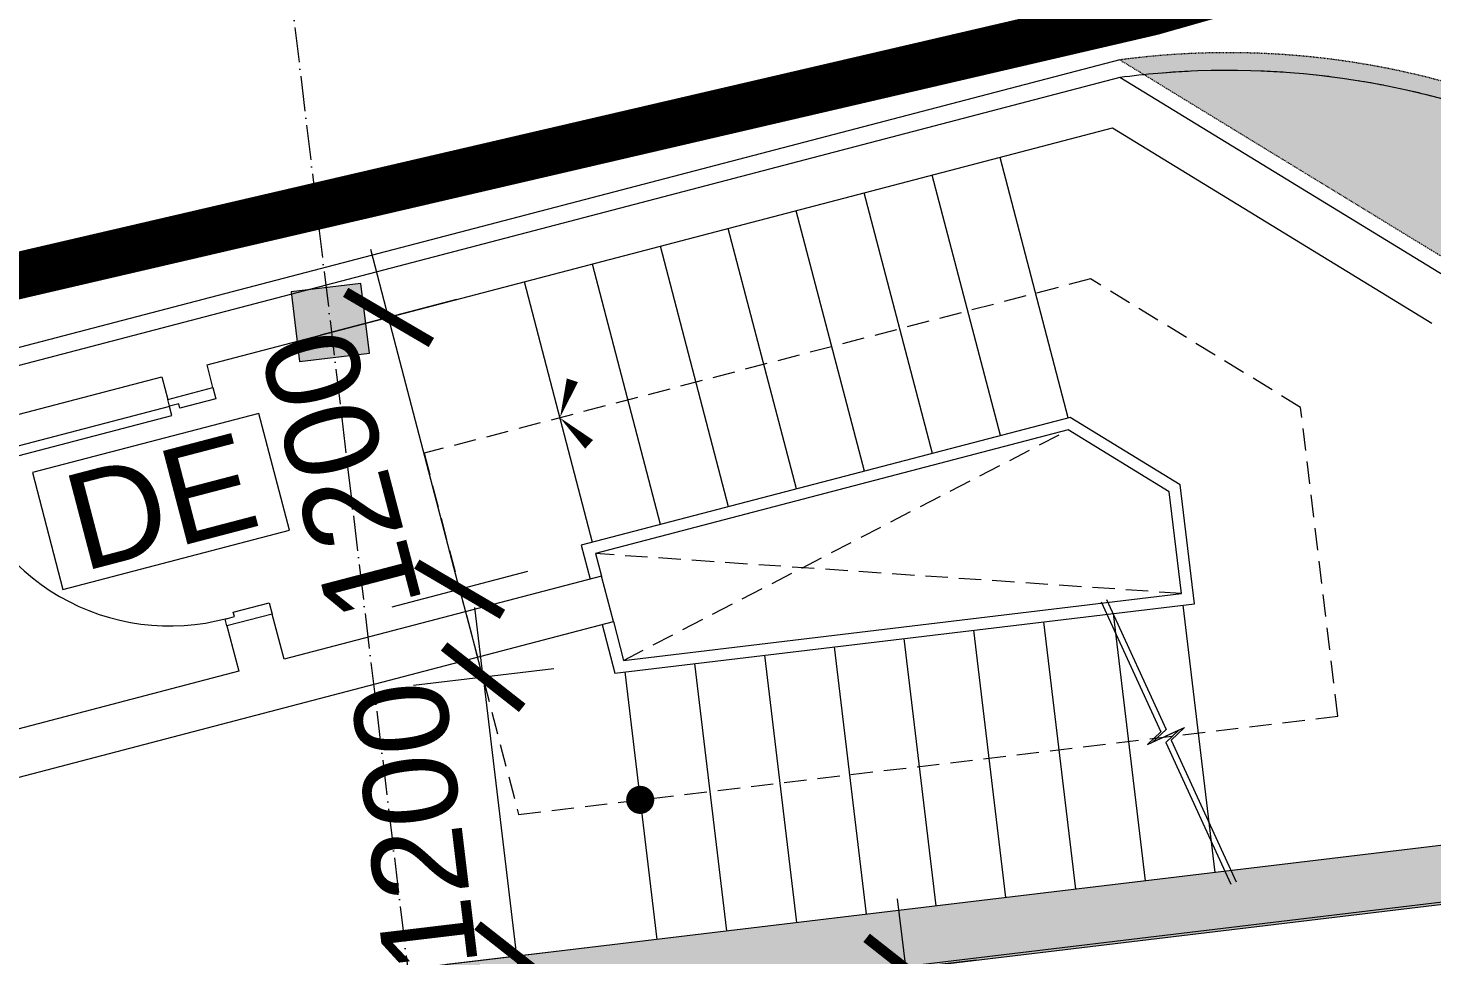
# Model space of a CAD drawing. Header units: millimetres. Extents: x -55734 to 116976, y -16290 to 119094.
# Drawn here: x 65299 to 71294, y 33605 to 37563 of the extents above; entities that cross this region are included whole.
import ezdxf
from ezdxf.enums import TextEntityAlignment as Align
from ezdxf.xclip import XClip

# ---------------------------------------------------------------- set-up
doc = ezdxf.new("R2010")
doc.units = ezdxf.units.MM
doc.header["$XCLIPFRAME"] = 0
for name, pattern in [('gf$0$Dash', [6, 3, -3]), ('Grid Line', [4.2, 3, -0.6, 0, -0.6]), ('HIDDEN2', [4.7624999999999975, 3.174999999999999, -1.587499999999999]), ('HIDDENX2', [0.75, 0.5, -0.25])]:
    doc.linetypes.add(name, pattern=pattern)
doc.layers.get('Defpoints').update_dxf_attribs({"color": 230})
for name, color, linetype, lineweight in [('@ color hatch', 7, 'Continuous', 13), ('A-FLOR-PATT', 8, 'Continuous', 9), ('Core - tb$0$A.Wall', 2, 'Continuous', 25), ('CUA', 31, 'Continuous', 9), ('DIM', 1, 'Continuous', 5), ('GRA', 211, 'Continuous', 9), ('HATCH', 9, 'Continuous', 9), ('HATCH-1', 8, 'Continuous', 5), ('LAT-GACH', 140, 'Continuous', 13), ('NET THAY 2', 55, 'Continuous', 5), ('NET-CAT', 3, 'Continuous', 15), ('NET-THAY', 2, 'Continuous', 9), ('NET-THAY-2', 55, 'Continuous', 13), ('TRUC', 225, 'Continuous', 5), ('X-COT HAM$0$LC.HA', 8, 'Continuous', 9), ('Y-GHI CHU PCCC$0$Z-CT1-GHI CHU TT$0$KI-HIEU', 6, 'Continuous', 13)]:
    doc.layers.add(name, color=color, linetype=linetype, lineweight=lineweight)
doc.layers.add('CGXD', color=5, linetype='HIDDEN2')
doc.layers.add('Core - tb$0$CT3 MBT 11-31$0$Nqh-ME-01', color=8, linetype='Continuous')
doc.styles.add('TA1', font='arial_1.ttf')
doc.styles.add('Y-GHI CHU PCCC$0$Arial', font='arial_1.ttf')
doc.dimstyles.new('D_200_KTx2', dxfattribs={"dimtxt": 400, "dimasz": 300, "dimexe": 300, "dimexo": 300, "dimgap": 160, "dimtad": 1, "dimdec": 0, "dimzin": 9, "dimtxsty": 'TA1', "dimblk": 'ARCHTICK', "dimcen": 1, "dimdle": 300, "dimclrd": 256, "dimclre": 256, "dimclrt": 7, "dimadec": 0, "dimazin": 0, "dimtfac": 1, "dimtdec": 0, "dimtix": 1, "dimtmove": 1, "dimatfit": 3, "dimldrblk": 'ARCHTICK', "dimfxl": 1, "dimtolj": 1, "dimtzin": 0, "dimlwd": -1, "dimlwe": -1, "dimarcsym": 0})
pattern_1 = [(0, (418126.4419776538, 155406.2986128015), (75, 75), [37.5, -112.5]), (90, (418145.1919776538, 155387.5486128015), (-74.99999999999999, 75), [37.5, -112.5])]

# ---------------------------------------------------------------- blocks, each defined once
blk = doc.blocks.new('ALC1807-ASCENT PLAZA-KET CAU_rvt-1-MẶT BẰNG TẦNG 1')
at = {"layer": 'X-COT HAM$0$LC.HA'}
blk.add_hatch(color=256, dxfattribs=at).paths.add_polyline_path([(66422.47491052083, 36437.00515942067), (66458.15544617985, 36139.13455097617), (66756.0260546243, 36174.81508663513), (66720.34551896533, 36472.68569507963)])
at = {"ltscale": 1000}
blk.add_lwpolyline([(66422.47491052083, 36437.00515942067), (66458.15544617985, 36139.13455097617), (66756.0260546243, 36174.81508663513), (66720.34551896533, 36472.68569507963)], close=True, dxfattribs=at)
blk = doc.blocks.new('CUA 1 CANH MO - 2 - Type 1000-1152409-MẶT BẰNG TẦNG 1')
at = {"layer": 'CUA', "lineweight": 5}
for p, q in [((-398.5493444547624, -102.2545325236376), (-398.5493444547614, 97.74546747635969)), ((-398.5493444547614, 97.74546747635968), (-348.5493444547608, 97.74546747635999)), ((-348.5493444547608, 97.74546747635999), (-348.5493444547597, -61.25453252363722)), ((551.4506555452392, 97.7454674763659), (601.4506555452381, 97.74546747636622)), ((551.4506555452402, -61.25453252363134), (551.4506555452392, 97.74546747636589)), ((601.4506555452381, 97.74546747636622), (601.4506555452392, -102.254532523631)), ((-368.5493444547591, -102.2545325236374), (-398.5493444547624, -102.2545325236376)), ((-368.5493444547594, -61.25453252363736), (-368.5493444547591, -102.2545325236374)), ((-348.5493444547597, -61.25453252363722), (-368.5493444547594, -61.25453252363736)), ((571.4506555452401, -61.25453252363121), (551.4506555452402, -61.25453252363134)), ((571.4506555452404, -102.2545325236312), (571.4506555452401, -61.25453252363121)), ((601.4506555452392, -102.254532523631), (571.4506555452404, -102.2545325236312))]:
    blk.add_line(p, q, dxfattribs=at)
at = {"layer": 'CUA'}
for p, q in [((-327.5493444547604, -102.2545325246243), (-367.5493444547604, -102.2545325246244)), ((-367.5493444547604, -102.2545325246244), (-367.5493444547588, -1040.254532524624)), ((-327.5493444547587, -1040.254532524624), (-327.5493444547604, -102.2545325246243)), ((-367.5493444547588, -1040.254532524624), (-327.5493444547587, -1040.254532524624))]:
    blk.add_line(p, q, dxfattribs=at)
at = {"layer": 'CUA', "lineweight": 5}
blk.add_arc((-367.5493444547607, -102.2545325246248), 937.9999999999995, 269.9999999999997, 0.4999999999998296, dxfattribs=at)
blk = doc.blocks.new('*U112')
for points in [[(-1272.545132456249, 50), (-50, 50), (0, -100), (0, 200), (50, 50), (1381.176778158738, 50)], [(-1272.545132456249, 0), (-50, 0), (0, -150), (0, 150), (50, 0), (1381.176778158738, 0)]]:
    blk.add_lwpolyline(points)
blk = doc.blocks.new('Core - tb$0$CT3 MBT 11-31$0$tm')
at = {"layer": 'Core - tb$0$CT3 MBT 11-31$0$Nqh-ME-01'}
for p, q in [((-130.0000000000018, -1884.501825770196), (-130.0001636366378, -114.9995883382508)), ((-129.9999999995362, -459.0012257702838), (-129.9999999995362, -150.0733999997028)), ((-269.9999999999982, -1750.51420073567), (-270.0000000000018, -281.4443999999785)), ((-129.9999999995362, -468.678033770826), (-130.0000000000018, -378.0671167697947)), ((853.9999999999982, -537.5017757702808), (854.0000000000018, -1662.502275770363)), ((853.9999999999982, -537.5017757702808), (891.5000000004638, -537.5017757702808)), ((891.5000000004638, -537.5017757702808), (891.5000000000018, -1662.502275770363)), ((939.0000000004638, -537.5017757702808), (939.0000000004675, -1662.502275771294)), ((939.0000000004638, -537.5017757702808), (976.4999999999982, -537.5017757702808)), ((976.4999999999982, -537.5017757702808), (976.5000000000018, -1662.502275770363)), ((-1085.000000000002, -1125.002025770787), (1073.245266988406, -1125.002025769856)), ((854.0000000000018, -1662.502275770363), (891.5000000000018, -1662.502275770363)), ((939.0000000004675, -1662.502275771294), (976.5000000000018, -1662.502275770363)), ((-129.9999999995362, -1817.929318770599), (-129.9999999999982, -1730.59358577041)), ((-130, -2125.002025770787), (-129.9999999990669, -1730.653425770644)), ((-264.6149432030525, -2018.535669983197), (-728.3645859956723, -1777.122870393861)), ((-500.0000579999778, -1981.283436586913), (-500.0000580009091, -1809.746850323696)), ((-855.405599999709, -1896.002025770787), (-951.744711672889, -1896.002025770787)), ((-895.5029750000704, -1896.002025770787), (-818.2873750003073, -1896.002025769856)), ((-347.8310000002402, -1896.002025770787), (-661.9596220506373, -1896.002025770787)), ((-292.1093999994937, -1896.002025770787), (-144.2578000007215, -1896.002025770787)), ((-204.4970249994676, -1896.002025770787), (-281.7126250006277, -1896.002025769856)), ((957.4999999999982, -2055.230865471829), (957.4999999999982, -2125.002025770787))]:
    blk.add_line(p, q, dxfattribs=at)
for points in [[(-260, -114.9997999999323), (-259.9999999995362, -390.0020257707874)], [(-1.818989403545856e-12, -390.0020257707874), (0, -114.9997999999323)], [(900, -114.9997999999323), (800.0000000004657, -114.9997999999323)], [(799.9999999999982, -494.0020257707874), (800.0000000004657, -114.9997999999323)], [(845, -114.999799999001), (844.9999999999982, -2055.230865471829)], [(900, -114.9997999999323), (899.9999999999982, -2055.230865471829)], [(929.9999999999982, -2055.230865471829), (930, -114.9997999999323)], [(930, -114.9997999999323), (985, -114.9997999999323)], [(984.9999999999982, -2055.230865471829), (985, -114.9997999999323)], [(-259.9999999995362, -390.0020257707874), (-229.9999999990705, -390.0020257707874)], [(-30.00000000000182, -390.0020257707874), (-229.9999999990705, -390.0020257707874)], [(-167.5000000000018, -393.0020257707874), (-92.50000000000182, -393.0020257707874)], [(-167.5000000000018, -399.0616725709478), (-167.5000000000018, -393.0020257707874)], [(-166.561422000641, -400.0597843703072), (-134.9385776994768, -402.0058055713962)], [(-134.0000000000018, -424.2699747698571), (-134.0000000000018, -403.0039177702929)], [(-125.9999999995362, -424.0020257707874), (-126.0000000000018, -403.0039177702929)], [(-125.0614223000612, -402.0058055704649), (-93.438578000294, -400.0597843703072)], [(-92.50000000000182, -399.0616725709478), (-92.50000000000182, -393.0020257707874)], [(-30.00000000000182, -390.0020257707874), (-1.818989403545856e-12, -390.0020257707874)], [(-135.0000000000018, -426.0020257707874), (-134.9999999995362, -455.0020257707874)], [(-134.9999999995362, -455.0020257707874), (-124.9999999995362, -455.0020257707874)], [(-125.0000000000018, -425.7340767707865), (-124.9999999995362, -455.0020257707874)], [(-970.0000000000018, -494.0020257707874), (799.9999999999982, -494.0020257707874)], [(-969.9999999999982, -1706.002025770787), (-970.0000000000018, -494.0020257707874)], [(-939.9999999999982, -1675.002025769856), (-940.0000000000018, -525.0020257707874)], [(-940.0000000000018, -525.0020257707874), (760.0000000004638, -525.0020257707874)], [(-310.0000000000018, -525.0020257707874), (-230.0000000000018, -525.0020257707874)], [(-309.9999999999982, -845.0020257707874), (-310.0000000000018, -525.0020257707874)], [(-230.0000000000018, -525.0020257707874), (-229.9999999999982, -845.0020257707874)], [(760.0000000000018, -675.0020257698561), (760.0000000004638, -525.0020257707874)], [(845.0000000000018, -675.0020257707874), (760.0000000000018, -675.0020257698561)], [(-229.9999999999982, -845.0020257707874), (-309.9999999999982, -845.0020257707874)], [(-230.0000000000018, -1355.002025770787), (-310.0000000000018, -1355.002025770787)], [(-310.0000000000018, -1355.002025770787), (-309.9999999999982, -1675.002025770787)], [(-229.9999999999982, -1675.002025770787), (-230.0000000000018, -1355.002025770787)], [(845.0000000000018, -1525.002025770787), (760.0000000000018, -1525.002025770787)], [(760.0000000000018, -1525.002025770787), (760.0000000000018, -1675.002025770787)], [(760.0000000000018, -1675.002025770787), (-939.9999999999982, -1675.002025769856)], [(-309.9999999999982, -1675.002025770787), (-229.9999999999982, -1675.002025770787)], [(800.0000000004675, -1706.002025770787), (-969.9999999999982, -1706.002025770787)], [(800.0000000004675, -1706.002025770787), (799.9999999999982, -2055.230865471829)], [(-800.0000000000018, -2006.002025770787), (-799.9999999999982, -1786.002025770787)], [(-799.9999999999982, -1786.002025770787), (-300.0000000000018, -1786.002025770787)], [(-622.990127076393, -1785.754855033774), (-660.8535140668992, -1858.489708422516)], [(-339.1467382004503, -1933.514359528963), (-622.990127076393, -1785.754855033774)], [(-300.0000000000018, -1786.002025770787), (-300.0000000000018, -2006.002025770787)], [(-173.5802440000716, -1799.027982470412), (-135.6697565000522, -1795.976068771277)], [(-137.9399999994803, -1777.40202577116), (-137.9399999994766, -1745.002025770787)], [(-137.9399999994766, -1745.002025770787), (-122.0600000000541, -1745.002025770787)], [(-136.9399999999459, -1778.402025770229), (-135.7500000000018, -1778.402025770229)], [(-134.7499999995362, -1794.979293770921), (-134.7500000000018, -1779.402025770229)], [(-125.2500000000018, -1794.979293770921), (-125.2500000000018, -1779.402025770229)], [(-86.41975599946636, -1799.027982470412), (-124.3302434999514, -1795.976068770346)], [(-124.2500000000018, -1778.402025770229), (-123.059999999592, -1778.40202577116)], [(-122.059999999592, -1777.40202577116), (-122.0600000000541, -1745.002025770787)], [(-963.0000000000018, -2125.002025770787), (-963.0000000000018, -1816.002025770787)], [(-963.0000000000018, -1816.002025770787), (-888.0000000000018, -1816.002025770787)], [(-888.0000000000018, -2125.002025770787), (-888.0000000000018, -1816.002025770787)], [(-885.0000000000018, -1888.002025770787), (-885.0000000000018, -1852.502025770787)], [(-881.8000000007469, -1852.502025769856), (-885.0000000000018, -1852.502025770787)], [(-881.8000000007469, -1852.502025769856), (-881.8000000007469, -1887.80202576967)], [(-660.8535140668992, -1858.489708422516), (-377.0099279340375, -2006.249245927502)], [(-218.2000000001881, -1852.502025770787), (-218.2000000001881, -1887.802025770601)], [(-218.2000000001881, -1852.502025770787), (-215.0000000000018, -1852.502025770787)], [(-215.0000000000018, -1888.002025770787), (-215.0000000000018, -1852.502025770787)], [(-212, -2097.002025770787), (-212.0000000000018, -1820.002025769856)], [(-212.0000000000018, -1820.002025769856), (-149.0000000000018, -1820.002025770787)], [(-206, -2097.002025770787), (-206.0000000000018, -1820.002025770787)], [(-200.0000000000018, -1810.002025770787), (-60.00000000000182, -1810.002025769856)], [(-200.0000000000018, -1820.002025770787), (-200.0000000000018, -1810.002025770787)], [(-174.4999999990705, -1807.002025770787), (-174.5000000000018, -1800.024757770654)], [(-174.4999999990705, -1807.002025770787), (-85.50000000000182, -1807.002025770787)], [(-148.9999999995343, -2097.002025770787), (-149.0000000000018, -1820.002025770787)], [(-149.0000000000018, -1853.002025770787), (-90.14659999963078, -1853.002025770787)], [(-109.1991874473188, -1820.002025770787), (-36.45300418464649, -1820.002025770787)], [(-109.1991874473188, -1820.002025770787), (50.72693640179932, -2097.002025770787)], [(-85.50000000000182, -1807.002025770787), (-85.50000000000182, -1800.024757770654)], [(-60.00000000000182, -1820.002025770787), (-60.00000000000182, -1810.002025769856)], [(-43.38120418414655, -1820.002025770787), (116.5446878662333, -2097.002025770787)], [(-36.45300418464649, -1820.002025770787), (123.4728878671303, -2097.002025770787)], [(-885.0000000000018, -1939.502025769856), (-885.0000000000018, -1904.002025770787)], [(-882.0000000000018, -1891.002025770787), (-831.2000000001881, -1891.002025770787)], [(-882.0000000000018, -1901.002025770787), (-831.2000000001881, -1901.002025770787)], [(-881.8000000007469, -1887.80202576967), (-831.1999999997224, -1887.802025770601)], [(-831.2000000001881, -1904.202025770974), (-881.7999999998156, -1904.202025770974)], [(-881.7999999998156, -1904.202025770974), (-881.8000000002812, -1939.502025770787)], [(-828.2000000001881, -1898.002025770787), (-828.2000000001881, -1894.002025769856)], [(-825.0000000000018, -1894.002025770787), (-825.0000000000018, -1898.002025770787)], [(-275.0000000000018, -1894.002025770787), (-275.0000000000018, -1898.002025770787)], [(-271.7999999998156, -1898.002025770787), (-271.7999999998156, -1894.002025770787)], [(-218.2000000001881, -1887.802025770601), (-268.7999999998156, -1887.802025770601)], [(-218.0000000000018, -1891.002025770787), (-268.8000000002812, -1891.002025770787)], [(-218.0000000000018, -1901.002025770787), (-268.7999999998156, -1901.002025770787)], [(-268.7999999998156, -1904.202025770042), (-218.2000000001881, -1904.202025770042)], [(-218.2000000001881, -1904.202025770042), (-218.2000000001881, -1939.502025769856)], [(-215.0000000000018, -1939.502025770787), (-215.0000000000018, -1904.002025770787)], [(-881.8000000002812, -1939.502025770787), (-885.0000000000018, -1939.502025769856)], [(-377.0099279340375, -2006.249245927502), (-339.1467382004503, -1933.514359528963)], [(-218.2000000001881, -1939.502025769856), (-215.0000000000018, -1939.502025770787)], [(-300.0000000000018, -2006.002025770787), (-800.0000000000018, -2006.002025770787)], [(-222, -2125.002025770787), (-222.0000000000018, -2032.002025770787)], [(-222.0000000000018, -2032.002025770787), (-212.0000000000018, -2032.002025770787)], [(13.19914560671714, -2032.002025770787), (-149.0000000000018, -2032.002025770787)], [(143.0060671083611, -2032.002025770787), (85.94515146454614, -2032.002025770787)], [(143.0060671092942, -2125.002025770787), (143.0060671083611, -2032.002025770787)], [(-148.9999999995343, -2097.002025770787), (-212, -2097.002025770787)], [(50.72693640179932, -2097.002025770787), (123.4728878671303, -2097.002025770787)], [(899.9999999999982, -2055.230865471829), (799.9999999999982, -2055.230865471829)], [(929.9999999999982, -2055.230865471829), (984.9999999999982, -2055.230865471829)]]:
    blk.add_lwpolyline(points, dxfattribs=at)
for points in [[(-167.5000000000018, -399.0616725709478, 0.39632451), (-166.561422000641, -400.0597843703072)], [(-134.0000000000018, -403.0039177702929, 0.39632451), (-134.9385776994768, -402.0058055713962)], [(-125.0614223000612, -402.0058055704649, 0.39632451), (-126.0000000000018, -403.0039177702929)], [(-93.438578000294, -400.0597843703072, 0.39632451), (-92.50000000000182, -399.0616725709478)], [(-134.5000000000018, -425.1360007699768, 0.26794919), (-135.0000000000018, -426.0020257707874)], [(-134.5000000000018, -425.1360007699768, 0.26794919), (-134.0000000000018, -424.2699747698571)], [(-125.9999999995362, -424.0020257707874, 0.26794919), (-125.5000000000018, -424.8680507697354)], [(-125.0000000000018, -425.7340767707865, 0.26794919), (-125.5000000000018, -424.8680507697354)], [(-137.9399999994803, -1777.40202577116, 0.41421356), (-136.9399999999459, -1778.402025770229)], [(-134.7500000000018, -1779.402025770229, 0.41421356), (-135.7500000000018, -1778.402025770229)], [(-135.6697565000522, -1795.976068771277, 0.39087647), (-134.7499999995362, -1794.979293770921)], [(-124.2500000000018, -1778.402025770229, 0.41421356), (-125.2500000000018, -1779.402025770229)], [(-125.2500000000018, -1794.979293770921, 0.39087647), (-124.3302434999514, -1795.976068770346)], [(-123.059999999592, -1778.40202577116, 0.41421356), (-122.059999999592, -1777.40202577116)], [(-173.5802440000716, -1799.027982470412, 0.39087647), (-174.5000000000018, -1800.024757770654)], [(-85.50000000000182, -1800.024757770654, 0.39087647), (-86.41975599946636, -1799.027982470412)], [(-885.0000000000018, -1888.002025770787, 0.41421356), (-882.0000000000018, -1891.002025770787)], [(-882.0000000000018, -1901.002025770787, 0.41421356), (-885.0000000000018, -1904.002025770787)], [(-825.0000000000018, -1894.002025770787, 0.41421356), (-831.1999999997224, -1887.802025770601)], [(-828.2000000001881, -1894.002025769856, 0.41421356), (-831.2000000001881, -1891.002025770787)], [(-831.2000000001881, -1901.002025770787, 0.41421356), (-828.2000000001881, -1898.002025770787)], [(-831.2000000001881, -1904.202025770974, 0.41421356), (-825.0000000000018, -1898.002025770787)], [(-275.0000000000018, -1894.002025770787, -0.41421356), (-268.7999999998156, -1887.802025770601)], [(-268.7999999998156, -1904.202025770042, -0.41421356), (-275.0000000000018, -1898.002025770787)], [(-271.7999999998156, -1894.002025770787, -0.41421356), (-268.8000000002812, -1891.002025770787)], [(-268.7999999998156, -1901.002025770787, -0.41421356), (-271.7999999998156, -1898.002025770787)], [(-215.0000000000018, -1888.002025770787, -0.41421356), (-218.0000000000018, -1891.002025770787)], [(-218.0000000000018, -1901.002025770787, -0.41421356), (-215.0000000000018, -1904.002025770787)]]:
    blk.add_lwpolyline(points, format="xyb", dxfattribs=at)
for centre, radius in [((-130.0000000000018, -1125.002025770787), 60), ((-500.0000000000018, -1896.002025770787), 40)]:
    blk.add_circle(centre, radius, dxfattribs=at)
blk = doc.blocks.new('A$C1F5A74C7')
at = {"color": 0, "lineweight": 5}
for p, q in [((-8.78085756994551e-07, 10.12188188055916), (-8.78085756994551e-07, 12.12188188055916)), ((-8.78085756994551e-07, 10.12188188055916), (20.99999912191424, 10.12188188055916)), ((3.251097121914199, 7.778227880558916), (3.251097121914199, 10.12188188055916)), ((3.251097121914199, 5.36281488055829), (3.251097121914199, 6.559382880559497)), ((7.740097121914232, 4.630408880559116), (5.181067121914339, 4.630408880559116)), ((5.499999121914243, 90.73513088055915), (10.49999912191424, 93.62188188055916)), ((5.499999121914243, 90.73513088055915), (5.499999121914243, 28.62188188055916)), ((5.499999121914243, 90.73513088055915), (15.49999912191424, 90.73513088055915)), ((5.999999121914243, 78.12188188055916), (5.499999121914243, 74.62188188055916)), ((5.499999121914243, 74.62188188055916), (8.499999121914243, 74.62188188055916)), ((5.999999121914243, 71.62188188055916), (5.499999121914243, 68.62188188055916)), ((5.499999121914243, 68.62188188055916), (8.499999121914243, 68.62188188055916)), ((5.999999121914243, 65.62188188055916), (5.499999121914243, 62.62188188055916)), ((5.499999121914243, 62.62188188055916), (8.499999121914243, 62.62188188055916)), ((5.999999121914243, 59.62188188055916), (5.499999121914243, 56.62188188055916)), ((5.499999121914243, 56.62188188055916), (8.499999121914243, 56.62188188055916)), ((5.999999121914243, 53.62188188055916), (5.499999121914243, 50.62188188055916)), ((5.499999121914243, 50.62188188055916), (8.499999121914243, 50.62188188055916)), ((5.499999121914243, 48.62188188055916), (8.499999121914243, 48.62188188055916)), ((5.499999121914243, 10.12188188055916), (5.499999121914243, 28.62188188055916)), ((7.249999121914243, 80.12188188055916), (5.999999121914243, 78.12188188055916)), ((5.999999121914243, 78.12188188055916), (9.899999121914334, 78.12188188055916)), ((8.499999121914243, 72.62188188055916), (5.999999121914243, 71.62188188055916)), ((8.499999121914243, 66.62188188055916), (5.999999121914243, 65.62188188055916)), ((8.499999121914243, 60.62188188055916), (5.999999121914243, 59.62188188055916)), ((8.499999121914243, 54.62188188055916), (5.999999121914243, 53.62188188055916)), ((6.839615121914449, 80.79314988055921), (10.29303412191439, 81.40208088055988)), ((6.875548121914335, 8.706871880558538), (6.875548121914335, 10.12188188055916)), ((6.875548121914335, 5.252121880559571), (6.875548121914335, 7.662147880559132)), ((6.911115121914236, 4.630408880559116), (6.947158121914299, 4.630408880559116)), ((6.999999121914243, 28.62188188055916), (6.999999121914243, 76.32636988055856)), ((6.999999121914243, 10.12188188055916), (6.999999121914243, 30.62188188055916)), ((8.042705121914196, 81.82924988055856), (7.249999121914243, 80.12188188055916)), ((7.249999121914243, 80.12188188055916), (9.899999121914334, 80.12188188055916)), ((7.799780121914182, 82.99330588056), (10.11240612191432, 83.40108488055921)), ((9.11295812191429, 84.13441088055879), (8.333332121914282, 82.45521588055999)), ((8.499999121914243, 72.62188188055916), (8.499999121914243, 74.62188188055916)), ((8.499999121914243, 68.62188188055916), (8.499999121914243, 66.62188188055916)), ((8.499999121914243, 60.62188188055916), (8.499999121914243, 62.62188188055916)), ((8.499999121914243, 56.62188188055916), (8.499999121914243, 54.62188188055916)), ((8.499999121914243, 50.62188188055916), (8.499999121914243, 48.62188188055916)), ((10.47934012191445, 4.630408880559116), (8.677206121914423, 4.630408880559116)), ((8.868941121914304, 85.21268188055728), (12.05552912191433, 85.77456288055873)), ((10.49999912191424, 87.12188188055916), (9.41666512191432, 84.78854888055866)), ((9.899999121914334, 41.12188188055916), (9.899999121914334, 80.12188188055916)), ((9.899999121914334, 78.12188188055916), (14.99999912191424, 78.12188188055916)), ((9.899999121914334, 41.12188188055916), (11.09999912191438, 41.12188188055916)), ((10.49999912191424, 99.29271688055996), (10.49999912191424, 10.84814288056077)), ((10.49999912191424, 93.62188188055916), (15.49999912191424, 90.73513088055915)), ((10.49999912191424, 87.12188188055916), (11.58333212191428, 84.78854888055866)), ((10.49999912191424, 12.84814288056077), (10.49999912191424, -1.194403012050316e-07)), ((12.29089912191444, 4.630408880559116), (10.49999912191424, 4.630408880559116)), ((10.80005012191441, 81.49148188055733), (13.93024412191426, 82.04341888055933)), ((10.81236212191425, 83.52450588055763), (13.15327212191437, 83.93727088056039)), ((11.09999912191438, 41.12188188055916), (11.09999912191438, 80.12188188055916)), ((11.09999912191438, 80.12188188055916), (13.74999912191424, 80.12188188055916)), ((11.81236812191423, 84.29523988055917), (12.40270312191433, 83.02374988055817)), ((12.24543112191441, 4.630408880559116), (12.29089912191444, 4.630408880559116)), ((12.49999912191424, 72.62188188055916), (12.49999912191424, 74.62188188055916)), ((12.49999912191424, 74.62188188055916), (15.49999912191424, 74.62188188055916)), ((12.49999912191424, 72.62188188055916), (14.99999912191424, 71.62188188055916)), ((12.49999912191424, 68.62188188055916), (12.49999912191424, 66.62188188055916)), ((12.49999912191424, 68.62188188055916), (15.49999912191424, 68.62188188055916)), ((12.49999912191424, 66.62188188055916), (14.99999912191424, 65.62188188055916)), ((12.49999912191424, 60.62188188055916), (12.49999912191424, 62.62188188055916)), ((12.49999912191424, 62.62188188055916), (15.49999912191424, 62.62188188055916)), ((12.49999912191424, 60.62188188055916), (14.99999912191424, 59.62188188055916)), ((12.49999912191424, 56.62188188055916), (12.49999912191424, 54.62188188055916)), ((12.49999912191424, 56.62188188055916), (15.49999912191424, 56.62188188055916)), ((12.49999912191424, 54.62188188055916), (14.99999912191424, 53.62188188055916)), ((12.49999912191424, 48.62188188055916), (12.49999912191424, 50.62188188055916)), ((12.49999912191424, 50.62188188055916), (15.49999912191424, 50.62188188055916)), ((12.49999912191424, 48.62188188055916), (15.49999912191424, 48.62188188055916)), ((12.66666512191432, 82.45521588055999), (13.74999912191424, 80.12188188055916)), ((15.87269912191437, 4.630408880559116), (13.21858312191421, 4.630408880559116)), ((13.74999912191424, 80.12188188055916), (14.99999912191424, 78.12188188055916)), ((13.99999912191424, 28.62188188055916), (13.99999912191424, 76.40923288056001)), ((13.99999912191424, 10.12188188055916), (13.99999912191424, 30.62188188055916)), ((14.12445012191438, 8.764912880558768), (14.12445012191438, 10.12188188055916)), ((14.12445012191438, 5.252121880559571), (14.12445012191438, 7.720187880559024)), ((14.99999912191424, 78.12188188055916), (15.49999912191424, 74.62188188055916)), ((14.99999912191424, 71.62188188055916), (15.49999912191424, 68.62188188055916)), ((14.99999912191424, 65.62188188055916), (15.49999912191424, 62.62188188055916)), ((14.99999912191424, 59.62188188055916), (15.49999912191424, 56.62188188055916)), ((14.99999912191424, 53.62188188055916), (15.49999912191424, 50.62188188055916)), ((15.49999912191424, 90.73513088055915), (15.49999912191424, 28.62188188055916)), ((15.49999912191424, 10.12188188055916), (15.49999912191424, 28.62188188055916)), ((17.7489001219144, 10.12188188055916), (17.7489001219144, 7.662147880559132)), ((17.7489001219144, 6.559382880559497), (17.7489001219144, 5.36281488055829)), ((20.99999912191424, 10.12188188055916), (20.99999912191424, 12.12188188055916))]:
    blk.add_line(p, q, dxfattribs=at)
for centre, radius, start, end in [((5.127298121914237, 7.399523880558263), 2.769074, 227.3488500000472, 309.0524439999689), ((10.49999912191424, 15.50344788055736), 10.873188, 250.5291700000032, 255.5659030000016), ((10.49999912191424, 15.50344788055736), 10.873188, 263.5099529999952, 276.4907360000088), ((10.49999912191424, 15.50344788055736), 10.873188, 284.1671429999818, 289.4715180000152), ((15.87269912191437, 7.399130880558005), 2.768777, 230.8449999999629, 312.6565000000189)]:
    blk.add_arc(centre, radius, start, end, dxfattribs=at)
blk = doc.blocks.new('*U205')
for p, q in [((11.24262365070172, 0.0001143291592597961), (10.74478027608711, 0.0001143291592597961)), ((11.71709714678582, 0.0001143291592597961), (11.24262365070172, 0.0001143291592597961)), ((12.37608811364044, 0.0001143291592597961), (12.24428992031608, 0.0001143291592597961)), ((14.1421839047689, 0.0001143291592597961), (12.90328088717069, 0.0001143291592597961)), ((14.1421839047689, 2.899674583575688), (14.1421839047689, 3.954060130403377)), ((14.1421839047689, 2.425201087258756), (14.1421839047689, 2.899674583575688)), ((14.1421839047689, 1.766210120753385), (14.1421839047689, 1.898008313961327)), ((14.1421839047689, 0.0001143291592597961), (14.1421839047689, 1.239017347223125)), ((14.1421839047689, 0.0001143291592597961), (14.1421839047689, -1.238788688206114)), ((14.1421839047689, 0.0001143291592597961), (15.38108692248352, 0.0001143291592597961)), ((15.90827969601378, 0.0001143291592597961), (16.04007788933814, 0.0001143291592597961)), ((16.56727066275198, 0.0001143291592597961), (17.0417441589525, 0.0001143291592597961)), ((17.0417441589525, 0.0001143291592597961), (18.09612970601302, 0.0001143291592597961)), ((47.6674164859578, 10.00000651367009), (47.66742283012719, -9.999888485763222)), ((14.1421839047689, -1.765981461969204), (14.1421839047689, -1.897779655177146)), ((14.1421839047689, -2.424972428707406), (14.1421839047689, -2.899445924791507)), ((14.1421839047689, -2.899445924791507), (14.1421839047689, -3.953831471852027))]:
    blk.add_line(p, q)
blk.add_lwpolyline([(50, 10), (9.461799445212819, 10.00010682689026, 0.4142146607061734), (7.461791945854202, 8.000106827355921), (7.461791945737787, -7.999885668978095, 0.4142135623740422), (9.461791945272125, -9.999885668512434), (49.96941077674274, -9.999888485763222)], format="xyb")
for radius in [2.899560254191641, 0.7117102442106753]:
    blk.add_circle((14.14218390488531, 0.0001143291592597961), radius)
at = {"extrusion": (0, 0, -1), "xscale": 0.3999999999068677, "yscale": 0.3999999999068677, "zscale": -0.4, "rotation": 90.00000000000001}
blk.add_blockref('A$C1F5A74C7', (-42.81866779481061, -4.19988828105852), dxfattribs=at)
blk = doc.blocks.new('A$C480F4123')
at = {"layer": 'GRA', "transparency": 33554687}
h = blk.add_hatch(dxfattribs=at)
h.set_pattern_fill('ANSI37', color=159, scale=50, angle=652.0857679622969, style=0)
h.set_pattern_definition([(337.085767962297, (32703.62035011905, 181513.4022179315), (2.433454730168679, 5.756804502171294), []), (67.08576796229701, (32703.62035011905, 181513.4022179315), (-5.756804502171294, 2.433454730168679), [])])
h.paths.add_polyline_path([(70393.44883008099, 30933.73370249108), (70314.06994895775, 31176.0124535852), (70334.32125622424, 31178.43826355294), (70407.34982685753, 30955.54181254652)])
h = blk.add_hatch(dxfattribs=at)
h.set_pattern_fill('ANSI37', color=159, scale=50, angle=652.0857679622969, style=0)
h.set_pattern_definition([(337.085767962297, (32902.20075574892, 181537.1892417041), (2.433454730168679, 5.756804502171294), []), (67.08576796229701, (32902.20075574892, 181537.1892417041), (-5.756804502171294, 2.433454730168679), [])])
h.paths.add_polyline_path([(69499.83700474752, 30826.69209551417), (69519.74832643912, 31080.86435849461), (69499.49701917265, 31078.43854852688), (69481.17860321641, 30844.60006658505)])
h = blk.add_hatch(dxfattribs=at)
h.set_pattern_fill('ANSI37', color=159, scale=50, angle=276.8306492592397, style=0)
h.set_pattern_definition([(321.8306492592397, (33216.61712679605, 304596.5164909844), (3.862424550550176, 4.913672413918867), []), (51.83064925923966, (33216.61712679605, 304596.5164909844), (-4.913672413918867, 3.862424550550176), [])])
h.paths.add_polyline_path([(70393.44883008099, 30933.73370249108), (71485.63885107268, 31064.56206851847), (71479.69209512937, 31114.20716992705), (71483.26014869538, 31084.42010908163), (70407.34982685755, 30955.54181254652)])
h = blk.add_hatch(dxfattribs=at)
h.set_pattern_fill('ANSI37', color=159, scale=50, angle=652.0857679622969, style=0)
h.set_pattern_definition([(337.085767962297, (30529.16269850176, 181252.9340428996), (2.433454730168679, 5.756804502171294), []), (67.08576796229701, (30529.16269850176, 181252.9340428996), (-5.756804502171294, 2.433454730168679), [])])
h.paths.add_polyline_path([(68218.99117846371, 30673.26552745921), (68139.61229734047, 30915.54427855333), (68159.86360460696, 30917.97008852107), (68232.89217524025, 30695.07363751465)])
h = blk.add_hatch(dxfattribs=at)
h.set_pattern_fill('ANSI37', color=159, scale=50, angle=652.0857679622969, style=0)
h.set_pattern_definition([(337.085767962297, (30727.74310413164, 181276.7210666723), (2.433454730168679, 5.756804502171294), []), (67.08576796229701, (30727.74310413164, 181276.7210666723), (-5.756804502171294, 2.433454730168679), [])])
h.paths.add_polyline_path([(67325.37935313024, 30566.2239204823), (67345.29067482184, 30820.39618346274), (67325.03936755536, 30817.97037349501), (67306.72095159913, 30584.13189155318)])
h = blk.add_hatch(dxfattribs=at)
h.set_pattern_fill('ANSI37', color=159, scale=50, angle=276.8306492592397, style=0)
h.set_pattern_definition([(321.8306492592397, (31042.15947517877, 304336.0483159525), (3.862424550550176, 4.913672413918867), []), (51.83064925923966, (31042.15947517877, 304336.0483159525), (-4.913672413918867, 3.862424550550176), [])])
h.paths.add_polyline_path([(68218.99117846371, 30673.26552745921), (69499.83700474752, 30826.69209551417), (69481.1786032164, 30844.60006658506), (68232.89217524027, 30695.07363751465)])
h = blk.add_hatch(dxfattribs=at)
h.set_pattern_fill('ANSI37', color=159, scale=50, angle=276.8306492592397, style=0)
h.set_pattern_definition([(321.8306492592397, (31240.73988080864, 304359.8353397252), (3.862424550550176, 4.913672413918867), []), (51.83064925923966, (31240.73988080864, 304359.8353397252), (-4.913672413918867, 3.862424550550176), [])])
h.paths.add_polyline_path([(67325.37935313024, 30566.2239204823), (66223.25810188666, 30434.20593854417), (66217.31134594347, 30483.85103995187), (66220.87939950937, 30454.06397910734), (67306.72095159911, 30584.13189155317)])
at = {"layer": 'NET-CAT'}
h = blk.add_hatch(color=256, dxfattribs=at)
h.dxf.hatch_style = 1
h.paths.add_polyline_path([(71158.56727419863, 33795.04264592742), (65896.18652501273, 33164.68651595226), (66217.31134594347, 30483.85103995186), (67269.78749577966, 30609.92226594678), (67240.05371606385, 30858.14777298385), (66435.80307326475, 30761.81032670474), (66174.14581176561, 32946.19478863099), (70940.07554687737, 33517.08335917453), (71201.73280837649, 31332.69889724829), (70407.4133958293, 31237.55106687991), (70437.1471755451, 30989.32555984284), (71479.69209512937, 31114.20716992705)])
h.paths.add_polyline_path([(69414.511367681, 31118.61594801667), (68232.95574421214, 30977.08289184709), (68262.68952392795, 30728.85738481002), (69444.24514739681, 30870.39044097959)], flags=17)
at = {"layer": 'Core - tb$0$A.Wall', "ltscale": 0.5}
blk.add_lwpolyline([(68908.12912335395, 31057.9587726742), (68729.40675828725, 31036.55045127883), (68467.74949678814, 33220.93491320507), (68646.47186185484, 33242.34323460044)], close=True, dxfattribs=at)
at = {"layer": 'GRA'}
for points in [[(70393.44883008099, 30933.73370249108), (70314.06994895775, 31176.0124535852), (70334.32125622424, 31178.43826355294), (70407.34982685753, 30955.54181254652)], [(69499.83700474752, 30826.69209551417), (69519.74832643912, 31080.86435849461), (69499.49701917265, 31078.43854852688), (69481.17860321641, 30844.60006658505)], [(70393.44883008099, 30933.73370249108), (71485.63885107268, 31064.56206851847), (71479.69209512937, 31114.20716992705), (71483.26014869538, 31084.42010908163), (70407.34982685755, 30955.54181254652)], [(68218.99117846371, 30673.26552745921), (68139.61229734047, 30915.54427855333), (68159.86360460696, 30917.97008852107), (68232.89217524025, 30695.07363751465)], [(67325.37935313024, 30566.2239204823), (67345.29067482184, 30820.39618346274), (67325.03936755536, 30817.97037349501), (67306.72095159913, 30584.13189155318)], [(68218.99117846371, 30673.26552745921), (69499.83700474752, 30826.69209551417), (69481.1786032164, 30844.60006658506), (68232.89217524027, 30695.07363751465)], [(67325.37935313024, 30566.2239204823), (66223.25810188666, 30434.20593854417), (66217.31134594347, 30483.85103995187), (66220.87939950937, 30454.06397910734), (67306.72095159911, 30584.13189155317)]]:
    blk.add_lwpolyline(points, close=True, dxfattribs=at)
at = {"layer": 'HATCH'}
for p, q in [((69414.511367681, 31118.61594801668), (70407.4133958293, 31237.55106687993)), ((70407.41339582943, 31237.55106687896), (69414.51136768113, 31118.61594801572)), ((68232.95574421214, 30977.08289184709), (67240.05371606385, 30858.14777298385)), ((70437.1471755451, 30989.32555984284), (69444.24514739681, 30870.39044097961)), ((69444.24514739694, 30870.39044097865), (70437.14717554524, 30989.32555984189)), ((67269.78749577966, 30609.92226594678), (68262.68952392795, 30728.85738481002))]:
    blk.add_line(p, q, dxfattribs=at)
at = {"layer": 'LAT-GACH'}
for p, q in [((69414.51136768113, 31118.61594801572), (70407.41339582941, 31237.55106687896)), ((67240.05371606385, 30858.14777298385), (68232.95574421213, 30977.08289184709)), ((70377.57305385631, 30982.18945271008), (69503.81926908587, 30877.52654811044)), ((68203.11540223903, 30721.72127767821), (67329.36161746859, 30617.05837307857))]:
    blk.add_line(p, q, dxfattribs=at)
at = {"layer": 'NET-CAT'}
for p, q in [((71158.56727419863, 33795.04264592742), (65896.18652501273, 33164.68651595226)), ((71479.69209512937, 31114.20716992705), (71158.56727419863, 33795.04264592742)), ((66174.14581176561, 32946.19478863099), (70940.07554687737, 33517.08335917453)), ((70940.07554687737, 33517.08335917455), (71201.73280837649, 31332.69889724829)), ((65896.18652501273, 33164.68651595226), (66217.31134594347, 30483.85103995186)), ((66435.80307326475, 30761.81032670474), (66174.14581176561, 32946.19478863099)), ((71201.73280837649, 31332.69889724829), (70407.41339582931, 31237.55106687991)), ((70407.41339582941, 31237.55106687896), (70437.14717554522, 30989.32555984188)), ((70437.14717554524, 30989.32555984189), (70407.41339582943, 31237.55106687896)), ((69414.511367681, 31118.61594801667), (68232.95574421213, 30977.08289184709)), ((69414.51136768112, 31118.61594801572), (69444.24514739693, 30870.39044097865)), ((69444.24514739694, 30870.39044097865), (69414.51136768113, 31118.61594801572)), ((70437.1471755451, 30989.32555984284), (71479.69209512937, 31114.20716992705)), ((68262.68952392795, 30728.85738481002), (68232.95574421214, 30977.08289184709)), ((67240.05371606386, 30858.14777298385), (66435.80307326475, 30761.81032670474)), ((67269.78749577966, 30609.92226594678), (67240.05371606385, 30858.14777298385)), ((68262.68952392794, 30728.85738481002), (69444.24514739681, 30870.39044097959)), ((66217.31134594347, 30483.85103995186), (67269.78749577966, 30609.92226594678))]:
    blk.add_line(p, q, dxfattribs=at)
at = {"layer": 'Core - tb$0$CT3 MBT 11-31$0$Nqh-ME-01', "extrusion": (0, 0, -1), "zscale": -1, "rotation": 263.1693507407662}
for p in [(-68674.41577861836, 32042.14792649267), (-66499.95812700121, 31781.67975145986)]:
    blk.add_blockref('Core - tb$0$CT3 MBT 11-31$0$tm', p, dxfattribs=at)
at = {"layer": 'GRA', "xscale": -1, "rotation": 276.8306492592343}
for p in [(71435.99374966514, 31058.61531257633), (70492.73903289581, 30945.62721437753), (68318.28138127853, 30685.15903934566)]:
    blk.add_blockref('*U205', p, dxfattribs=at)
at = {"layer": 'GRA', "rotation": 96.83064925923432}
for p in [(69400.54680193309, 30814.79858362806), (69400.54680193291, 30814.79858362801), (67226.0891503158, 30554.33040859619), (67226.08915031563, 30554.33040859614), (66272.90320329404, 30440.15269448751), (66272.90320329425, 30440.15269448757)]:
    blk.add_blockref('*U205', p, dxfattribs=at)
blk = doc.blocks.new('_ARCHTICK')
at = {"color": 0, "linetype": 'ByBlock', "const_width": 0.15}
blk.add_lwpolyline([(-0.5, -0.5), (0.5, 0.5)], dxfattribs=at)
blk = doc.blocks.new('*D126')
at = {"layer": 'Defpoints', "color": 0, "transparency": 16777216}
for p in [(67841.40068348785, 34862.64793243377), (67984.12282612374, 33671.16549865584), (67384.97007774083, 33599.3957758373)]:
    blk.add_point(p, dxfattribs=at)
at = {"layer": 'DIM', "transparency": 16777216}
for p, q in [((67242.24793510493, 34790.87820961521), (67206.56739944595, 35088.74881805969)), ((67543.53007504335, 34826.96739677477), (66944.37732666043, 34755.19767395623)), ((67242.24793510493, 34790.87820961521), (67384.97007774081, 33599.39577583727)), ((67686.25221767924, 33635.48496299683), (67087.09946929631, 33563.7152401783)), ((67384.97007774081, 33599.39577583727), (67420.65061339979, 33301.52516739279))]:
    blk.add_line(p, q, dxfattribs=at)
at = {"layer": 'DIM', "transparency": 16777216, "xscale": 300, "yscale": 300, "zscale": 300}
for p, rotation in [((67242.24793510493, 34790.87820961521), 276.8306492592343), ((67384.97007774081, 33599.39577583727), 96.83064925923432)]:
    blk.add_blockref('_ARCHTICK', p, dxfattribs=dict(at, rotation=rotation))
at = {"layer": 'DIM', "color": 7, "transparency": 16777216, "insert": (66951.9650999085, 34151.81735011491), "char_height": 400, "attachment_point": 5, "rotation": 96.83064925923433, "style": 'TA1'}
blk.add_mtext('\\A1;1200', dxfattribs=at)
blk = doc.blocks.new('*D127')
at = {"layer": 'Defpoints', "color": 0, "transparency": 16777216}
for p in [(67418.40766631498, 36479.27547294957), (66837.94831759449, 36327.39741501231), (67722.16378218961, 35318.35677550832)]:
    blk.add_point(p, dxfattribs=at)
at = {"layer": 'DIM', "transparency": 16777216}
for p, q in [((66837.94831759449, 36327.39741501227), (66762.00928862584, 36617.62708937259)), ((67128.17799195467, 36403.33644398088), (66547.71864323417, 36251.45838604362)), ((67141.70443346909, 35166.47871757101), (66837.94831759449, 36327.39741501227)), ((67431.93410782931, 35242.41774653964), (66851.47475910877, 35090.53968860236)), ((67141.70443346909, 35166.47871757101), (67217.64346243773, 34876.24904321069))]:
    blk.add_line(p, q, dxfattribs=at)
at = {"layer": 'DIM', "transparency": 16777216, "xscale": 300, "yscale": 300, "zscale": 300}
for p, rotation in [((66837.94831759449, 36327.39741501227), 284.6628127972318), ((67141.70443346909, 35166.47871757101), 104.6628127972318)]:
    blk.add_blockref('_ARCHTICK', p, dxfattribs=dict(at, rotation=rotation))
at = {"layer": 'DIM', "color": 7, "transparency": 16777216, "insert": (66637.45930658808, 35654.74069496809), "char_height": 400, "attachment_point": 5, "rotation": 104.66281279723182, "style": 'TA1'}
blk.add_mtext('\\A1;1200', dxfattribs=at)
blk = doc.blocks.new('A$C1F0A2BF7')
at = {"layer": '@ color hatch', "ltscale": 0.5}
h = blk.add_hatch(dxfattribs=at)
h.set_pattern_fill('CROSS', color=139, scale=300)
h.set_pattern_definition(pattern_1)
edge = h.paths.add_edge_path()
edge.add_line((100730.9943147547, 69175.45548290684), (117344.7514207972, 73191.90603420153))
edge.add_line((117344.7514207972, 73191.90603420153), (124832.6504636392, 74932.41398943479))
edge.add_line((124832.6504636393, 74932.41398943478), (131039.2074507076, 76695.65315184156))
edge.add_line((131039.2074507076, 76695.65315184157), (133013.2596664865, 70495.42737420875))
edge.add_arc((134612.9688090757, 73608.45333926429), 3499.999999999109, 216.3524948346997, 242.8024589970868, ccw=False)
edge.add_arc((126156.4206703111, 67384.5643961149), 6999.999999996249, 36.35249483465213, 102.7523131960874)
edge.add_line((124611.2629847168, 74211.89826275693), (103519.0034609916, 68669.41647686347))
edge.add_arc((102696.5555245093, 72071.41286013229), 3499.999999999739, 235.83424668101628, 283.59074592841216, ccw=False)
h = blk.add_hatch(dxfattribs=at)
h.set_pattern_fill('CROSS', color=139, scale=300)
h.set_pattern_definition(pattern_1)
edge = h.paths.add_edge_path()
edge.add_line((125695.1160988158, 70854.0309390132), (129393.9416922957, 68594.05963213612))
edge.add_line((129393.9416922957, 68594.05963213611), (130416.6558621354, 65457.84507420585))
edge.add_line((130416.6558621354, 65457.84507420585), (133732.252177222, 65855.69565777577))
edge.add_line((133732.252177222, 65855.69565777577), (136819.3636616622, 66965.27475108317))
edge.add_arc((134612.9688090767, 73608.4533392667), 7000.000000001151, 216.3524948346879, 288.37284363465005, ccw=False)
edge.add_arc((126156.4206703099, 67384.5643961119), 3499.999999998965, 36.35249483468047, 97.57369532617159)
at = {"layer": 'CGXD', "ltscale": 200, "const_width": 200, "elevation": -3.977424561112374e-06}
blk.add_lwpolyline([(96759.1922425876, 45314.89457109713), (136491.8992185477, 50242.43477516693), (170213.8398296268, 54174.34778361268), (170585.9416243315, 54217.73004785799), (168911.8033966975, 58286.30155955873), (165478.7218493699, 66500.94243746078), (165408.7342870651, 66480.49809603156), (161216.9828122522, 75348.57309405641), (153561.1226146654, 72890.82706285013), (130418.0220422434, 65461.24212783163), (128403.46457685, 71788.68930861734), (125832.2476587936, 71058.24948267722), (118267.2105483628, 69299.8113417508), (97389.2170030819, 64252.46243989574)], dxfattribs=at)
at = {"layer": 'NET-THAY', "lineweight": 9}
blk.add_line((125694.9344599915, 70854.0358160224, -4.978024789251535e-07), (104145.5253036705, 65223.58014064688, -6.756586813520533e-05), dxfattribs=at)
at = {"layer": 'NET-THAY', "linetype": 'gf$0$Dash', "elevation": -4.978024789251535e-07}
blk.add_lwpolyline([(125695.1160988158, 70854.0309390132), (129393.9416922957, 68594.05963213611), (130416.6558621354, 65457.84507420585), (133753.4250211796, 65857.81688930086), (136820.4372319524, 66962.03057990698, -0.3246027054324359), (128975.2700498982, 69459.19404382928, 0.2736684732394846)], format="xyb", close=True, dxfattribs=at)
blk = doc.blocks.new('Y-GHI CHU PCCC$0$A$C53D4240F')
at = {"color": 8, "ltscale": 30}
blk.add_lwpolyline([(-266.6666666666642, -137.5000000000437), (266.6666666666715, -137.5000000000582), (266.6666666666715, 137.4999999999418), (-266.6666666666642, 137.4999999999563)], close=True, dxfattribs=at)
at = {"color": 8, "style": 'Y-GHI CHU PCCC$0$Arial'}
blk.add_text('DE', height=220, dxfattribs=at).set_placement((0, -1.455191522836685e-11), align=Align.MIDDLE_CENTER)
blk = doc.blocks.new('*D190')
at = {"layer": 'Defpoints', "color": 0, "transparency": 16777216}
for p in [(69645.62746349655, 33618.40223805502), (69907.28472499565, 31434.01777612878), (69308.13197661286, 31362.24805331026)]:
    blk.add_point(p, dxfattribs=at)
at = {"layer": 'DIM', "transparency": 16777216}
for p, q in [((69010.79417945474, 33844.50312368095), (69343.81251227182, 31064.37744486574)), ((69347.75685505205, 33582.72170239602), (68748.60410666921, 33510.9519795775)), ((69609.41411655115, 31398.33724046978), (69010.26136816836, 31326.56751765126))]:
    blk.add_line(p, q, dxfattribs=at)
at = {"layer": 'DIM', "transparency": 16777216, "xscale": 300, "yscale": 300, "zscale": 300}
for p, rotation in [((69046.4747151137, 33546.63251523647), 96.83064925923432), ((69308.13197661284, 31362.24805331023), 276.8306492592343)]:
    blk.add_blockref('_ARCHTICK', p, dxfattribs=dict(at, rotation=rotation))
at = {"layer": 'DIM', "color": 7, "transparency": 16777216, "insert": (68815.6594393489, 32411.12064166202), "char_height": 400, "attachment_point": 5, "rotation": 96.83064925923433, "style": 'TA1'}
blk.add_mtext('\\A1;2200', dxfattribs=at)

msp = doc.modelspace()

# ---------------------------------------------------------------- hatches: boundary and pattern name
at = {"layer": 'A-FLOR-PATT', "lineweight": 5}
h = msp.add_hatch(dxfattribs=at)
h.set_pattern_fill('FP_18', color=256, style=0, pattern_type=2)
h.set_pattern_definition([(65.794, (-2666125.564, -492911.719), (-45.08637164761615, 118.7281630854829), [23.812, -155.793]), (20.794, (-2666125.564, -492911.719), (-45.08615134965468, 118.7275829640107), [23.813, -103.188]), (110.794, (-2666125.564, -492911.719), (-118.7275829640107, -45.08615134965466), [23.813, -103.188])])
h.paths.add_polyline_path([(74752.43137165284, 32064.75280796051), (77973.94346399949, 32450.64276765492), (79630.89220187301, 33045.94344770412), (79335.94631871876, 33020.74505910262), (79040.20642054603, 33007.8630791816), (78744.18659395489, 33007.31990077086), (78448.40141214628, 33019.11646808121), (78131.47975572143, 33045.94344770412), (77823.89608271857, 33085.56712507794), (77567.5879887597, 33128.2325836333), (77277.86556887299, 33188.96932863056), (76990.92670919937, 33261.73005695991), (76707.27019743559, 33346.38828817163), (76427.38911555191, 33442.79686030807), (76151.76998266362, 33550.78818571811), (75880.89190931279, 33670.17454237416), (75615.22576462627, 33800.74840019108), (75355.23335780132, 33942.28278177811), (75101.36663533958, 34094.53165699373), (74854.06689542557, 34257.23037062176), (74613.76402081473, 34430.0961024244), (74380.87573156632, 34612.82835876894), (74155.80685891688, 34805.10949497899), (73938.94864156048, 35006.60526749723), (73711.58962101121, 35237.92493251807), (73531.35710903862, 35435.82426678011), (73341.332312901, 35662.80137935023), (73040.19657735464, 36052.01158684383), (72910.7526488646, 36199.30361316029), (72773.03274716876, 36338.88835557963), (72627.4949538174, 36470.30152975088), (72474.62335409624, 36593.10603145201), (72314.92642687053, 36706.89339047758), (72148.33329205362, 36811.61694900205), (71962.31433585541, 36913.05306674101), (71770.73509129803, 37002.62057149532), (71618.81201598812, 37064.77744406824), (71433.34695666844, 37128.44363141232), (71244.52004534994, 37181.31204543466), (71052.95935483188, 37223.2068361327), (70859.30205096338, 37253.98865377999), (70664.19227331158, 37273.5551124283), (70468.27899263728, 37281.84113046164), (70272.21385229945, 37278.81914707072), (73743.83712381721, 35157.66777520128), (74746.02764883132, 32084.39020942635)], flags=0)

# ---------------------------------------------------------------- linework, layer by layer
at = {"layer": 'HATCH-1', "linetype": 'HIDDEN2', "ltscale": 30}
for p, q in [((67841.40068348782, 34862.64793243375), (69740.97325529839, 35846.5812976854)), ((70224.36555104368, 35148.09221770553), (67722.16378218963, 35318.35677550831))]:
    msp.add_line(p, q, dxfattribs=at)
msp.add_lwpolyline([(67393.35795757608, 34204.68974890533), (70891.4678392506, 34623.71207213449), (70733.4075405391, 35943.24151524909), (69836.0452121654, 36491.65548763263), (66989.82637553167, 35746.93806629166)], close=True, dxfattribs=at)
at = {"layer": 'HATCH-1'}
msp.add_lwpolyline([(67694.52769398014, 35785.14204039978, 49.99999999999996, 0, 0), (67570.28572425229, 35898.81612422896, 0, 49.99999999999996, 0), (67622.93169085958, 36058.773201522, 49.99999999999996, 49.99999999999996, 0)], format="xyseb", dxfattribs=at)
at = {"layer": 'HATCH-1', "linetype": 'HIDDENX2', "ltscale": 100, "const_width": 59.99999999999994}
msp.add_lwpolyline([(67912.76175480575, 34236.90671554476, -1), (67912.76175480575, 34296.90671554476, -1)], format="xyb", close=True, dxfattribs=at)
at = {"layer": 'NET-CAT'}
for p, q in [((69961.38083195305, 37351.5485646946), (64469.55484652029, 35914.60407058746)), ((73660.20642543377, 35091.57725781738), (69961.38083195305, 37351.5485646946)), ((66062.9743596859, 36124.75811099521), (69929.70207254744, 37136.52694650293)), ((69929.70207254744, 37136.52694650293), (71293.36524767966, 36303.33285011847)), ((66088.28736934214, 36028.01488620841), (66062.9743596859, 36124.75811099521)), ((64688.87436035882, 35765.25549909268), (65869.48791011238, 36074.13209168276)), ((65869.48791011238, 36074.13209168276), (65894.80091976859, 35977.38886689596)), ((65894.80091976859, 35977.38886689596), (66088.28736934214, 36028.01488620841)), ((67747.43576580362, 35221.77034723364), (66392.04348521684, 34867.09618876688)), ((67798.06178511605, 35028.28389766009), (67747.43576580362, 35221.77034723364)), ((64868.95681981817, 34261.87919661694), (67798.06178511605, 35028.28389766009)), ((66341.41746590432, 35060.58263834067), (66147.93101633077, 35009.95661902823)), ((66392.04348521681, 34867.09618876688), (66341.41746590432, 35060.58263834067)), ((66147.93101633077, 35009.95661902823), (66198.55703564326, 34816.47016945447)), ((66198.55703564326, 34816.47016945447), (64844.9458589895, 34462.32908839361)), ((66572.96775581717, 33260.34261364204), (71338.89749092891, 33831.23118418561))]:
    msp.add_line(p, q, dxfattribs=at)
at = {"layer": 'NET-THAY'}
for points in [[(67804.06378966186, 34807.81808380638), (70279.95740839426, 35104.39387224128), (70219.03159426211, 35613.01878468582), (69748.89591837066, 35900.33748018101), (67661.13566496811, 35354.07188307358), (67699.06415341022, 35209.11384240553)], [(67841.40068348782, 34862.64793243375), (70224.36555104368, 35148.09221770553), (70172.27014460057, 35582.99853645279), (69740.97325529839, 35846.5812976854), (67722.16378218963, 35318.35677550831), (67747.43576580362, 35221.77034723364)], [(67749.69017272267, 35015.62739283199), (67804.06378966186, 34807.81808380638)], [(67798.06178511605, 35028.28389766009), (67841.40068348782, 34862.64793243375)]]:
    msp.add_lwpolyline(points, dxfattribs=at)
for radius, start, end in [(3499.99999999897, 94.8946585787441, 97.57430853876478), (3499.999999998971, 36.35249483467987, 94.8946585787441), (3499.999999998979, 92.77153184708932, 94.53770028215249), (3499.999999998975, 89.34570749026713, 91.11500343170414), (3499.999999998987, 85.91942177093816, 87.6923124896251), (3499.99999999899, 82.49257213762073, 84.26962716801938), (3499.999999998976, 79.06502322520083, 80.84694719578404), (3499.99999999899, 75.63659258744359, 77.42427231703265)]:
    msp.add_arc((70422.62315260209, 33882.14768188967), radius, start, end, dxfattribs=at)
at = {"layer": 'NET-THAY-2'}
for p, q in [((69741.11499788373, 35898.30159068226), (69450.01538683724, 37010.84867573017)), ((69450.88532352343, 35822.36256171361), (69159.7857124769, 36934.90964676151)), ((69160.65564916309, 35746.42353274495), (68869.5560381166, 36858.97061779285)), ((68870.42597480278, 35670.48450377629), (68579.32636375626, 36783.0315888242)), ((68580.19630044245, 35594.54547480764), (68289.09668939596, 36707.09255985554)), ((68289.96662608214, 35518.60644583898), (67998.86701503562, 36631.15353088688)), ((67999.7369517218, 35442.66741687032), (67708.63734067531, 36555.21450191823)), ((67709.5072773615, 35366.72838790167), (67418.40766631498, 36479.27547294957)), ((70230.31230698686, 35098.44711629811), (70367.08769367958, 33956.60978392757)), ((69634.57109009789, 35027.08604498018), (69771.34647679061, 33885.24871260963)), ((69932.44169854236, 35062.76658063914), (70069.21708523508, 33920.92924826859)), ((69038.82987320892, 34955.72497366224), (69175.60525990164, 33813.88764129169)), ((69336.70048165339, 34991.4055093212), (69473.47586834611, 33849.56817695066)), ((68740.95926476442, 34920.04443800326), (68877.73465145714, 33778.20710563272)), ((68145.21804787545, 34848.68336668533), (68281.99343456817, 33706.84603431478)), ((68443.08865631995, 34884.3639023443), (68579.86404301267, 33742.52656997376)), ((67847.34743943097, 34813.00283102637), (67984.1228261237, 33671.16549865582))]:
    msp.add_line(p, q, dxfattribs=at)
at = {"layer": 'TRUC', "linetype": 'Grid Line', "ltscale": 50}
msp.add_line((66138.4388476459, 40069.39910883859), (70105.18661028385, 6946.551383896513), dxfattribs=at)

# ---------------------------------------------------------------- block references
msp.add_blockref('A$C480F4123', (400.0028532589184, 304.2892806360335))
at = {"layer": 'CUA', "rotation": 284.6628127972318}
msp.add_blockref('CUA 1 CANH MO - 2 - Type 1000-1152409-MẶT BẰNG TẦNG 1', (66094.61008606922, 35617.70307839551), dxfattribs=at)
at = {"layer": 'HATCH-1', "xscale": 0.4999999999999997, "yscale": 0.4999999999999997, "zscale": 0.4999999999999997, "rotation": 294.6628127972297}
msp.add_blockref('*U112', (70146.79131813938, 34534.51073298706), dxfattribs=at)
at = {"layer": 'NET-CAT'}
msp.add_blockref('ALC1807-ASCENT PLAZA-KET CAU_rvt-1-MẶT BẰNG TẦNG 1', (0, 0), dxfattribs=at)

# ---------------------------------------------------------------- dimensions: what is measured, and where the dimension line sits
at = {"layer": 'DIM'}
dim = msp.add_aligned_dim(p1=(67722.1637821896, 35318.35677550831), p2=(67418.40766631496, 36479.27547294956), distance=599.9999999998175, dimstyle='D_200_KTx2', dxfattribs=at)
dim.commit()
dim.dimension.update_dxf_attribs({"geometry": '*D127', "text_midpoint": (66637.45930658808, 35654.74069496809)})
dim = msp.add_linear_dim(base=(67384.97007774083, 33599.3957758373), p1=(67841.40068348782, 34862.64793243375), p2=(67984.1228261237, 33671.16549865582), angle=96.83064925923429, dimstyle='D_200_KTx2', dxfattribs=at)
dim.commit()
dim.dimension.update_dxf_attribs({"geometry": '*D126', "text_midpoint": (66951.9650999085, 34151.81735011491)})

# ---------------------------------------------------------------- next in the draw order: block references
at = {"layer": 'NET THAY 2'}
ref = msp.add_blockref('A$C1F0A2BF7', (-55733.66907395174, -33426.80598015153, 4.978024789251535e-07), dxfattribs=at)
XClip(ref).set_block_clipping_path([(-27462.618629115583, 51738.674998801594), (137958.51740970556, 152520.38063209807)])

# ---------------------------------------------------------------- next in the draw order: block references
at = {"layer": 'Y-GHI CHU PCCC$0$Z-CT1-GHI CHU TT$0$KI-HIEU', "color": 8, "xscale": 1.875, "yscale": 1.875, "zscale": 1.875, "rotation": 14.66149315930162}
msp.add_blockref('Y-GHI CHU PCCC$0$A$C53D4240F', (65866.14244427052, 35541.62686870709), dxfattribs=at)

# ---------------------------------------------------------------- next in the draw order: dimensions: what is measured, and where the dimension line sits
at = {"layer": 'DIM'}
dim = msp.add_linear_dim(base=(69308.13197661286, 31362.24805331026), p1=(69645.62746349651, 33618.402238055), p2=(69907.28472499561, 31434.01777612876), angle=96.83064925923117, dimstyle='D_200_KTx2', dxfattribs=at)
dim.commit()
dim.dimension.update_dxf_attribs({"geometry": '*D190', "text_midpoint": (68815.6594393489, 32411.12064166202)})

doc.saveas('drawing.dxf')
